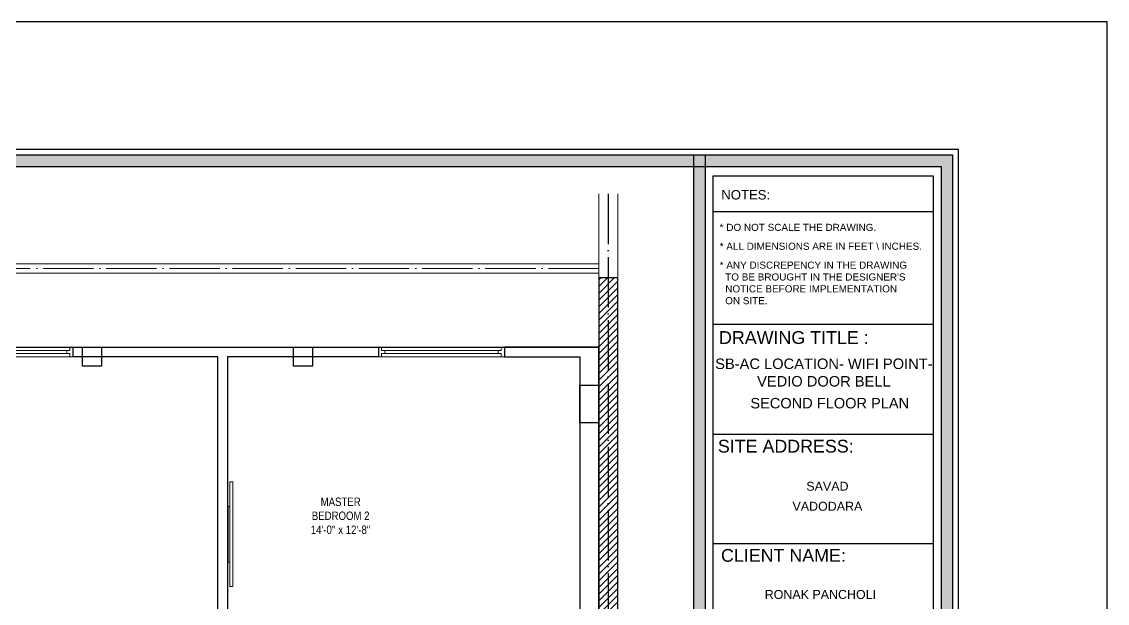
# Model space of a CAD drawing. Header units: millimetres. Extents: x 35877 to 3066687, y -650199 to -40525.
# Drawn here: x 149530 to 150047, y -177360 to -177084 of the extents above; entities that cross this region are included whole.
import ezdxf
from ezdxf.enums import TextEntityAlignment as Align

# ---------------------------------------------------------------- set-up
doc = ezdxf.new("R2010")
doc.units = ezdxf.units.MM
doc.header["$MEASUREMENT"] = 0
doc.linetypes.add('ACAD_ISO04W100', pattern=[30, 24, -3, 0, -3])
for name, color, linetype, lineweight in [('COLUMN', 1, 'Continuous', 30), ('FIRST FLOOR ( TEXT )', 7, 'Continuous', 9), ('GROUND FLOOR', 7, 'Continuous', 9), ('GROUND FLOOR  ( HATCH )', 251, 'Continuous', 9), ('NAME PLATE', 7, 'Continuous', 25), ('SECOND FLOOR', 7, 'Continuous', 9), ('SECOND FLOOR  ( PLINE )', 251, 'Continuous', 30), ('X_PLOT', 1, 'Continuous', 9), ('XX~SLAB ( BEAM )~ ( DIM )', 7, 'Continuous', 9)]:
    doc.layers.add(name, color=color, linetype=linetype, lineweight=lineweight)
doc.layers.add('GROUND FLOOR  ( Text )', color=251, linetype='Continuous')
doc.layers.add('XX~SLAB ( PLINE )', color=251, linetype='Continuous', plot=False)
doc.styles.add('Arial', font='arial.ttf')
doc.styles.add('KATHA', font='swissc.ttf')

# ---------------------------------------------------------------- blocks, each defined once
blk = doc.blocks.new('LAYOUT FILE')
at = {"layer": 'NAME PLATE', "true_color": 0xd39e00}
h = blk.add_hatch(color=42, dxfattribs=at)
h.paths.add_polyline_path([(3346889.83, -513806.18), (3346889.83, -514260.7), (3347535.56, -514260.7), (3347535.56, -513806.18)])
h.paths.add_polyline_path([(3346894.36, -513810.71), (3347531.03, -513810.71), (3347531.03, -514256.17), (3346894.36, -514256.17)], flags=16)
blk.add_hatch(color=42, dxfattribs=at).paths.add_polyline_path([(3347433.6, -514256.17), (3347438.13, -514256.17), (3347438.13, -513806.18), (3347433.6, -513806.18)])
at = {"layer": 'NAME PLATE', "color": 42, "true_color": 0xd39e00}
for p, q in [((3347527.96, -513828.55), (3347441.2, -513828.55)), ((3347527.96, -513872.99), (3347441.2, -513872.99)), ((3347527.96, -513916.26), (3347441.2, -513916.26)), ((3347527.96, -513959.27), (3347441.2, -513959.27))]:
    blk.add_line(p, q, dxfattribs=at)
for points in [[(3346887.56, -513803.91), (3347537.83, -513803.91), (3347537.83, -514262.96), (3346887.56, -514262.96)], [(3346889.83, -513806.18), (3347535.56, -513806.18), (3347535.56, -514260.7), (3346889.83, -514260.7)], [(3347433.6, -514256.17), (3347433.6, -513806.18), (3347438.13, -513806.18), (3347438.13, -514256.17)], [(3346894.36, -513810.71), (3347531.03, -513810.71), (3347531.03, -514256.17), (3346894.36, -514256.17)], [(3347441.2, -514252.44), (3347441.2, -513814.44), (3347527.96, -513814.44), (3347527.96, -514252.44)]]:
    blk.add_lwpolyline(points, close=True, dxfattribs=at)
at = {"layer": 'NAME PLATE', "style": 'Arial'}
for s, height, p in [('NOTES:', 3.699, (3347454.07, -513823.73)), ('DRAWING TITLE : ', 5.0338, (3347474.01, -513880.61)), ('SITE ADDRESS:', 5.0338, (3347469.85, -513923.39)), ('CLIENT NAME:', 5.0338, (3347468.93, -513966.4))]:
    blk.add_text(s, height=height, dxfattribs=at).set_placement(p, align=Align.CENTER)
at = {"layer": 'NAME PLATE', "char_height": 2.7974, "width": 108.0765, "attachment_point": 1, "style": 'Arial'}
for s, insert in [('* DO NOT SCALE THE DRAWING.', (3347443.82, -513833.31, 0)), ('* ALL DIMENSIONS ARE IN FEET \\\\ INCHES.', (3347443.82, -513840.75, 0)), ("* ANY DISCREPENCY IN THE DRAWING \\P  TO BE BROUGHT IN THE DESIGNER'S\\P  NOTICE BEFORE IMPLEMENTATION \\P  ON SITE.", (3347443.82, -513848.18, 0))]:
    blk.add_mtext(s, dxfattribs=dict(at, insert=insert))

msp = doc.modelspace()

# ---------------------------------------------------------------- hatches: boundary and pattern name
at = {"layer": 'GROUND FLOOR  ( HATCH )'}
h = msp.add_hatch(dxfattribs=at)
h.set_pattern_fill('ANSI31', color=6, scale=18, style=0)
h.set_pattern_definition([(45, (33273.0693, -14929.8895), (-1.590990258, 1.590990258), [])])
h.paths.add_polyline_path([(149813.755, -177205.564), (149804.755, -177205.564), (149804.755, -177549.064), (149813.755, -177549.064)])

# ---------------------------------------------------------------- linework, layer by layer
at = {"lineweight": 9, "elevation": -0.126}
for points in [[(149630.339, -177302.683), (149628.893, -177302.683), (149628.893, -177352.518), (149630.339, -177352.518)], [(149628.893, -177314.382), (149628.127, -177314.382), (149628.127, -177340.819), (149628.893, -177340.819)]]:
    msp.add_lwpolyline(points, close=True, dxfattribs=at)
at = {"layer": 'COLUMN', "elevation": -0.126}
for points in [[(149558.755, -177238.564), (149567.755, -177238.564), (149567.755, -177247.564), (149558.755, -177247.564)], [(149659.255, -177238.564), (149668.255, -177238.564), (149668.255, -177247.564), (149659.255, -177247.564)], [(149795.755, -177256.564), (149804.755, -177256.564), (149804.755, -177274.564), (149795.755, -177274.564)]]:
    msp.add_lwpolyline(points, close=True, dxfattribs=at)
at = {"layer": 'GROUND FLOOR'}
for p, q in [((149804.755, -177165.515, -0.126), (149804.755, -177686.448, -0.126)), ((149804.755, -177165.515, -0.126), (149804.755, -177262.564, -0.126)), ((149813.755, -177165.515, -0.126), (149813.755, -177686.448, -0.126)), ((149304.505, -177198.814, -0.126), (149804.755, -177198.814, -0.126)), ((149309.005, -177203.314, -0.126), (149804.755, -177203.314, -0.126))]:
    msp.add_line(p, q, dxfattribs=at)
at = {"layer": 'GROUND FLOOR', "color": 1, "linetype": 'ACAD_ISO04W100'}
msp.add_line((149809.255, -177165.515, -0.126), (149809.255, -177549.064, -0.126), dxfattribs=at)
at = {"layer": 'GROUND FLOOR', "color": 1, "linetype": 'ACAD_ISO04W100', "elevation": -0.126}
msp.add_lwpolyline([(149804.755, -177201.064), (149306.755, -177201.064), (149306.755, -177663.564), (149804.755, -177663.564)], dxfattribs=at)
at = {"layer": 'GROUND FLOOR', "color": 6, "lineweight": 30, "elevation": -0.126}
msp.add_lwpolyline([(149813.755, -177205.564), (149804.755, -177205.564), (149804.755, -177549.064), (149813.755, -177549.064)], close=True, dxfattribs=at)
at = {"layer": 'SECOND FLOOR'}
for p, q in [((149404.255, -177238.564, -0.126), (149804.755, -177238.564, -0.126)), ((149554.255, -177238.564, -0.126), (149554.255, -177243.064, -0.126)), ((149699.754, -177238.564, -0.126), (149699.754, -177243.064, -0.126)), ((149759.755, -177238.564, -0.126), (149759.755, -177243.064, -0.126)), ((149413.255, -177243.064, -0.126), (149623.255, -177243.064, -0.126)), ((149623.255, -177243.064, -0.126), (149623.255, -177394.564, -0.126)), ((149627.755, -177243.064, -0.126), (149795.755, -177243.064, -0.126)), ((149627.755, -177394.564, -0.126), (149627.755, -177243.064, -0.126)), ((149795.755, -177243.064, -0.126), (149795.755, -177394.564, -0.126))]:
    msp.add_line(p, q, dxfattribs=at)
at = {"layer": 'SECOND FLOOR', "elevation": -0.126}
for points in [[(149554.255, -177238.564), (149552.755, -177238.564), (149552.755, -177240.064), (149551.255, -177240.064), (149551.255, -177241.564), (149485.255, -177241.564), (149485.255, -177240.064), (149483.755, -177240.064), (149483.755, -177238.564), (149482.255, -177238.564), (149482.255, -177243.064), (149483.755, -177243.064), (149483.755, -177241.564), (149485.255, -177241.564), (149485.255, -177240.064), (149551.255, -177240.064), (149551.255, -177241.564), (149552.755, -177241.564), (149552.755, -177243.064), (149554.255, -177243.064), (149554.255, -177238.564), (149482.255, -177238.564), (149482.255, -177243.064), (149554.255, -177243.064)], [(149759.755, -177238.564), (149758.255, -177238.564), (149758.255, -177240.064), (149756.755, -177240.064), (149756.755, -177241.564), (149702.754, -177241.564), (149702.754, -177240.064), (149701.254, -177240.064), (149701.254, -177238.564), (149699.754, -177238.564), (149699.754, -177243.064), (149701.254, -177243.064), (149701.254, -177241.564), (149702.754, -177241.564), (149702.754, -177240.064), (149756.755, -177240.064), (149756.755, -177241.564), (149758.255, -177241.564), (149758.255, -177243.064), (149759.755, -177243.064), (149759.755, -177238.564), (149699.754, -177238.564), (149699.754, -177243.064), (149759.755, -177243.064)]]:
    msp.add_lwpolyline(points, close=True, dxfattribs=at)
at = {"layer": 'SECOND FLOOR  ( PLINE )', "elevation": -0.126}
for points in [[(149623.255, -177399.064), (149603.755, -177399.064), (149603.755, -177394.564), (149623.255, -177394.564), (149623.255, -177243.064), (149554.255, -177243.064), (149554.255, -177238.564), (149699.754, -177238.564), (149699.754, -177243.064), (149627.755, -177243.064), (149627.755, -177394.564), (149669.755, -177394.564), (149669.755, -177399.064), (149627.755, -177399.064)], [(149804.755, -177238.564), (149759.755, -177238.564), (149759.755, -177243.064), (149795.755, -177243.064), (149795.755, -177394.564), (149764.255, -177394.564), (149764.255, -177399.064), (149795.755, -177399.064), (149795.755, -177526.564), (149762.75, -177526.564), (149762.75, -177531.064), (149795.755, -177531.064), (149795.755, -177549.064), (149804.755, -177549.064)]]:
    msp.add_lwpolyline(points, close=True, dxfattribs=at)
at = {"layer": 'X_PLOT', "linetype": 'ACAD_ISO04W100', "lineweight": 30}
msp.add_line((149809.255, -177165.515, -0.126), (149809.255, -177661.314, -0.126), dxfattribs=at)
at = {"layer": 'XX~SLAB ( BEAM )~ ( DIM )', "color": 3, "lineweight": 30}
msp.add_lwpolyline([(150047.032, -177083.561), (147264.147, -177083.561), (147264.147, -177736.619), (150047.032, -177736.619)], close=True, dxfattribs=at)
at = {"layer": 'XX~SLAB ( PLINE )', "elevation": -0.126}
msp.add_lwpolyline([(149399.755, -177238.564), (149804.755, -177238.564), (149804.755, -177549.064), (149795.755, -177549.064), (149775.951, -177549.064), (149735.613, -177549.064), (149710.255, -177549.064), (149563.255, -177549.064), (149490.012, -177549.064), (149399.755, -177549.064)], close=True, dxfattribs=at)

# ---------------------------------------------------------------- block references
at = {"layer": 'NAME PLATE', "lineweight": 0, "xscale": 1.209046105522275, "yscale": 1.209046105522275, "zscale": 1.209046105522275}
msp.add_blockref('LAYOUT FILE', (-3897351.557, 444068.382), dxfattribs=at)

# ---------------------------------------------------------------- texts
at = {"layer": 'FIRST FLOOR ( TEXT )', "insert": (149681.73, -177318.814, -0.126), "char_height": 4, "attachment_point": 5, "style": 'KATHA'}
msp.add_mtext("MASTER \\PBEDROOM 2\\P14'-0'' x 12'-8''", dxfattribs=at)
at = {"layer": 'GROUND FLOOR  ( Text )', "insert": (149911.991, -177250.625, -0.126), "char_height": 5, "width": 121.24935, "attachment_point": 5, "style": 'Arial'}
msp.add_mtext('SB-AC LOCATION- WIFI POINT- VEDIO DOOR BELL', dxfattribs=at)
at = {"layer": 'NAME PLATE', "style": 'Arial'}
for s, height, p in [('SECOND FLOOR PLAN', 4.97292, (149914.781, -177267.66)), (' SAVAD ', 4.2457, (149913.678, -177306.862)), ('VADODARA', 4.2457, (149913.678, -177316.393)), ('RONAK PANCHOLI    ', 4.24568, (149913.616, -177358.375))]:
    msp.add_text(s, height=height, dxfattribs=at).set_placement(p, align=Align.CENTER)

doc.saveas('drawing.dxf')
